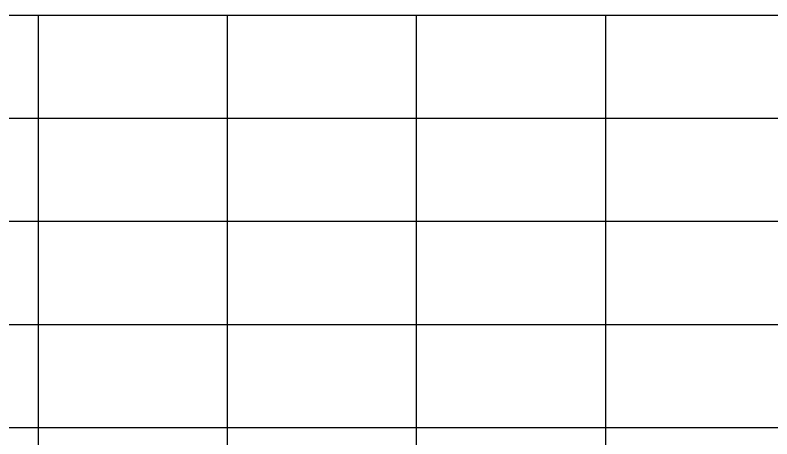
# Model space of a CAD drawing. Header units: millimetres. Extents: x -67 to 528, y -158 to 263.
# Drawn here: x 481.34 to 512.2, y 29.98 to 47.26 of the extents above; entities that cross this region are included whole.
import ezdxf

# ---------------------------------------------------------------- set-up
doc = ezdxf.new("R2010")
doc.units = ezdxf.units.MM

# ---------------------------------------------------------------- blocks, each defined once
blk = doc.blocks.new('Unknown-251777343-6200')
at = {"color": 7, "linetype": 'Continuous'}
for p, q in [((433.954, 47.263), (513.136, 47.263)), ((482.297, 17.826), (482.297, 47.263)), ((490.007, 17.826), (490.007, 47.263)), ((497.716, 17.826), (497.716, 47.263)), ((505.426, 17.826), (505.426, 47.263)), ((433.954, 43.059), (513.136, 43.059)), ((433.954, 38.853), (513.136, 38.853)), ((433.954, 34.647), (513.136, 34.647)), ((433.954, 30.441), (513.136, 30.441))]:
    blk.add_line(p, q, dxfattribs=at)

msp = doc.modelspace()

# ---------------------------------------------------------------- block references
msp.add_blockref('Unknown-251777343-6200', (0, 0))

doc.saveas('drawing.dxf')
